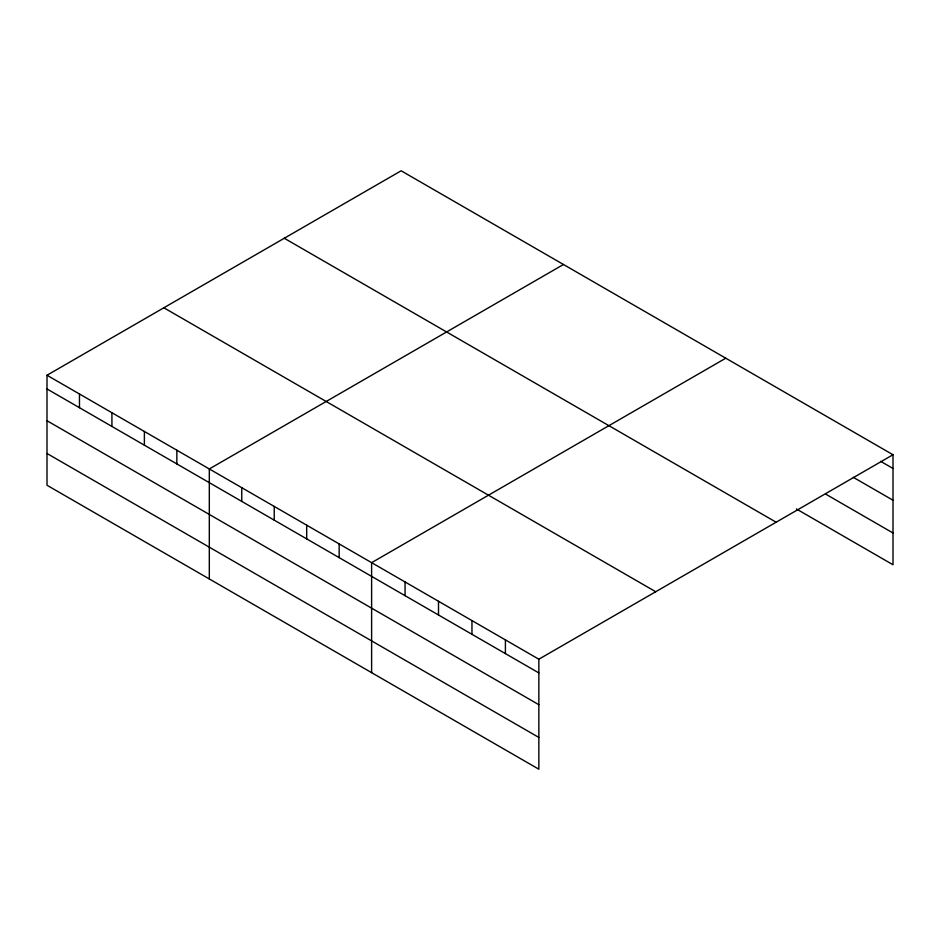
<?xml version="1.0" encoding="UTF-8"?>
<svg xmlns="http://www.w3.org/2000/svg" width="940" height="940" viewBox="0 0 940 940"><rect width="100%" height="100%" fill="white"/><g stroke="black" fill="none" stroke-linecap="round" stroke-linejoin="round"><path stroke-width="1.41" d="M538.855 704.706L538.855 659.21L47 375.248L47 485.252L538.855 769.214L538.855 704.706L47 420.732M796.38 508.963L893 564.752L893 454.748L401.145 170.786L47 375.248M563.46 264.493L209.314 468.954L209.314 578.958M725.774 358.199L371.617 562.672L371.617 672.664M538.855 659.21L893 454.748M880.616 461.305L893 468.461M853.356 477.356L893 500.233M826.107 494.358L893 532.98M284.279 238.255L776.135 522.217M163.866 307.779L655.721 591.742M47 388.96L538.855 672.923M47 453.48L538.855 737.442M505.403 639.905L505.403 653.617M471.962 620.6L471.962 634.312M438.51 601.283L438.51 614.995M405.07 581.978L405.07 595.69M339.164 543.919L339.164 557.631M306.698 525.178L306.698 538.89M274.233 506.437L274.233 520.149M241.768 487.696L241.768 501.408M176.849 450.213L176.849 463.925M144.384 431.472L144.384 445.184M111.919 412.731L111.919 426.443M79.465 393.989L79.465 407.702"/></g></svg>
